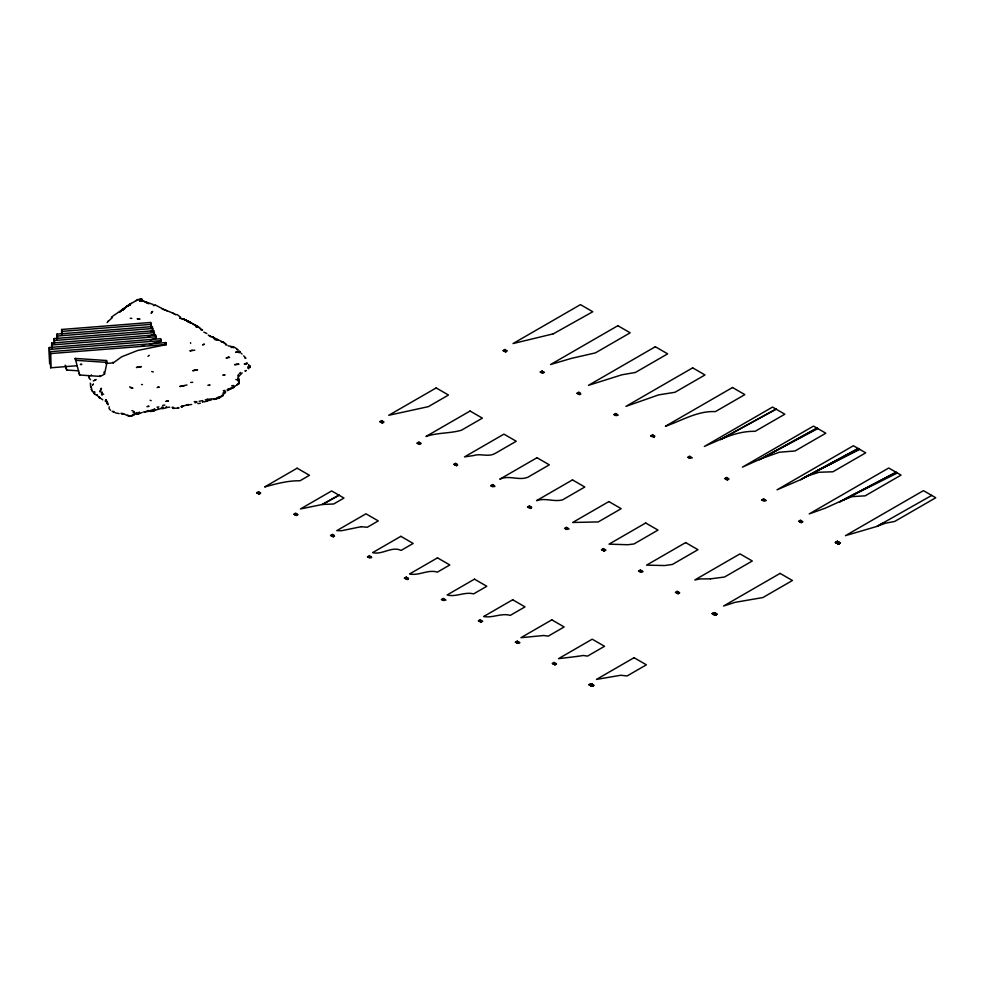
<?xml version="1.0" encoding="UTF-8"?>
<svg xmlns="http://www.w3.org/2000/svg" width="985" height="985" viewBox="0 0 985 985"><rect width="100%" height="100%" fill="white"/><g stroke="black" fill="none" stroke-linecap="round" stroke-linejoin="round"><path stroke-width="1.48" d="M591.751 685.683L593.598 685.264L591.936 686.225M592.576 685.819L593.413 685.585M715.578 614.591L716.784 614.148L715.122 615.108M714.753 614.468L716.6 614.468L714.568 614.788L716.329 614.554L715.763 613.877M199.795 327.833L195.153 325.05M124.135 414.045L128.998 416.286L133.615 415.165M235.858 379.496L238.702 380.198L238.949 383.904L227.301 390.589L228.114 390.269M248.442 364.499L250.288 366.654L248.454 368.784M122.756 413.872L121.561 413.725L123.716 413.897M182.287 405.882L181.609 407.051M238.099 380.986L238.887 378.572L237.607 378.289L238.444 377.206M102.058 394.911L102.021 392.19L102.058 394.911L101.418 393.778M100.138 392.141L101.455 388.324L100.593 388.767M105.937 363.366L106.54 360.51L75.192 358.417L75.648 360.313L106.983 362.406L104.521 374.14L100.421 376.405L79.637 375.026L75.192 358.417M249.981 366.605L248.873 367.442M107.168 322.624L108.03 321.196M97.38 394.985L94.856 394.431L91.125 389.358M141.126 299.132L142.197 299.588L140.941 299.662L140.99 298.96M94.572 393.003L94.88 392.165M124.923 307.776L122.448 310.066L124.073 308.551L122.608 309.992L123.236 309.376M208.217 335.048L211.061 336.747M228.729 389.974L229.493 388.583L229.751 389.395M218.732 398.199L219.433 396.967L218.732 398.199L213.967 399.479M99.867 391.205L100.532 390.048M202.11 330.135L199.623 328.079M152.343 410.757L154.522 408.713L155.014 410.179L153.389 410.745L143.17 412.062M202.479 402.385L202.984 401.609M230.785 388.94L234.381 387.13M217.907 340.047C215.247 338.212 226.254 343.285 226.846 344.922L225.577 344.873M91.827 390.823L91.297 386.588M99.46 398.149L98.697 396.881L102.76 399.836M239.466 375.642L242.162 372.921M105.654 363.477L113.287 362.874L121.586 356.841L137.641 350.475L166.28 344.627L165.837 342.608L50.235 351.682L50.691 367.799L76.645 365.755M239.059 382.771L236.769 384.778M107.981 321.553L112.376 317.576M113.287 362.874L112.893 362.209M216.183 398.913L216.885 397.718L219.433 396.967M153.389 305.559L154.977 305.35M249.587 367.356L250.288 366.654M225.565 392.584L220.775 396.413M91.506 374.928L90.829 375.654M247.666 366.962L250.141 366.088L248.749 365.706M248.06 368.341L248.639 367.245M211.566 399.848L206.961 400.92L207.343 399.319L216.084 398.543M233.728 385.504L231.635 385.788M244.871 358.06L245.388 357.617L243.664 355.856M239.392 373.475L240.549 372.502M124.147 308.477L119.481 312.171L130.525 303.786L126.486 306.544L130.426 304.734L126.486 306.544M139.365 412.025L138.282 413.491L141.975 412.703M135.967 413.885L136.829 412.518L137.247 413.922L139.796 413.392L135.093 413.885M111.342 317.195L129.047 304.894M181.954 406.731L182.964 405.918L182.139 406.867L180.92 406.559L188.763 404.527M237.804 376.159L238.382 374.522M94.511 391.895L93.723 392.535L94.856 394.431M147.984 356.348L149.289 355.302M172.043 407.445L172.954 408.295L172.892 406.965M172.954 408.295L174.173 407.901M223.287 395.564L219.68 397.755M238.567 381.823L239.22 381.33M164.852 405.007L162.673 405.438M151.321 411.238L152.687 410.228L150.976 410.117M136.201 300.671L137.888 299.477M158.819 406.879L157.021 407.211M882.351 523.355L877.13 526.359L882.067 523.527M877.13 526.359L845.462 535.655L923.438 490.641L935.75 497.745L894.799 521.397L885.367 523.257L877.524 526.088M128.653 304.981L137.457 299.834M165.763 407.482L166.687 406.497M232.152 387.942L233.962 386.748M760.876 458.825L742.407 467.149L813.499 426.099L825.812 433.215L795.08 450.958L779.344 452.226L760.876 458.825L770.184 453.888M113.632 412.136L114.272 411.755L112.955 411.287M129.934 304.131L131.264 303.306M94.498 380.469L96.111 379.508L93.243 380.986M809.042 475.041L800.707 479.646L808.156 475.632M720.749 439.433C731.461 434.582 743.281 431.061 755.15 431.319L784.823 414.205L772.511 407.088L704.324 446.464L722.313 438.584M296.313 515.537L297.975 514.576L297.236 514.576M419.487 444.42L421.149 443.459L420.41 443.459M542.673 373.303L544.336 372.342L543.597 372.342M407.174 579.549L407.913 579.118M530.349 508.432L531.087 508.001M653.535 437.315L654.274 436.884M481.443 621.363L480.889 622.114L482.736 621.252M604.63 550.246L604.076 550.997L605.923 550.135M727.804 479.129L727.25 479.88L729.097 479.018M518.96 642.38L519.883 642.7L517.851 643.439M642.134 571.263L643.057 571.583L641.026 572.322M765.32 500.146L766.244 500.466L764.2 501.205M837.373 541.319L835.255 542.439L835.896 542.809M589.079 684.784L591.197 683.664M712.254 613.667L714.384 612.547M835.44 542.55L837.558 541.43M589.35 684.944L591.382 683.762M712.537 613.827L714.568 612.645M835.711 542.71L837.742 541.528M590.027 685.018L591.825 684.329M713.202 613.901L714.999 613.212L713.46 614.148M838.297 542.07L836.548 542.969M713.362 614.086L715.024 613.126L714.285 613.126M590.458 685.363L592.12 684.403L591.111 684.243M713.645 614.246L715.307 613.286L714.568 613.286M836.819 543.129L838.481 542.169L837.558 542.07M590.557 685.634L592.588 684.464M713.731 614.517L715.763 613.347M838.949 542.23L836.918 543.4L839.22 542.39M590.643 685.683L592.859 684.624M713.829 614.566L716.046 613.507M591.012 685.905L593.044 684.723L592.404 684.353M714.199 614.788L716.23 613.606L715.578 613.236M836.733 543.289L839.405 542.489L838.764 542.119M591.505 685.868L593.044 684.944M714.679 614.751L716.23 613.827M839.405 542.71L838.358 543.917M593.229 685.474L591.48 685.523L592.588 686.163M714.864 614.862L716.354 614L714.654 614.406L715.763 615.046M838.038 543.745L839.528 542.883L838.851 543.24M593.413 685.154L591.751 686.114L593.783 685.363L592.859 684.834M716.415 614.357L714.938 614.997L716.6 614.037L715.676 613.926M838.851 542.809L839.589 542.809C835.12 544.336 842.815 542.858 838.112 543.449M838.297 543.991L839.959 543.03L839.035 542.92M842.581 500.331L825.098 508.235L809.227 513.911L888.729 468.01L901.041 475.115L865.162 495.837L852.296 496.6L842.581 500.331L857.479 492.685M338.865 495.098L322.292 504.492L300.425 508.974L331.649 490.936L343.974 498.053L333.693 503.988L322.292 504.492L339.16 495.27M882.203 523.441L931.712 495.418M138.257 300.019L139.23 299.477M222.869 393.175L225.627 391.611L223.373 390.75L224.9 390.392M759.275 459.823L761.282 458.702M720.441 439.606L775.897 409.046M766.392 455.907L816.885 428.056M139.107 299.181L141.914 299.083M103.905 372.084L104.521 374.14M722.584 438.436L776.205 409.231M760.346 459.232L767.684 455.23M769.088 454.467L817.193 428.229M812.465 473.256L858.107 448.458M800.694 479.646L777.03 489.816L853.392 445.737L865.716 452.841L832.904 471.79L819.003 472.258L806.37 476.395M815.445 471.716L858.378 448.606M770.713 453.605L817.809 428.586M814.164 472.418L803.12 478.291L808.402 475.509M816.885 470.965L858.637 448.766M825.27 466.619L858.895 448.914M896.042 472.234L839.515 501.944L896.239 472.344M826.009 466.237L826.649 465.905M805.73 476.74L859.166 449.062M809.104 475.016L859.683 449.369M853.453 494.876L854.66 494.273M844.305 499.42L854.377 494.408M854.783 494.211L897.384 473.009M155.014 410.179L161.712 408.393M163.375 408.233L162.451 408.677L167.253 407.531M209.066 385.43L210.051 385.012L207.86 385.283M137.247 413.922L138.282 413.491M246.201 370.508L244.896 371.05L245.819 370.84M190.671 382.451L192.691 382.279M227.215 389.457L229.493 388.583M714.938 614.997L716.969 614.246L716.046 613.717M592.305 686.003L591.566 686.003L593.598 685.264L592.674 685.154M195.042 402.877L196.914 402.2L196.729 401.511M213.868 337.461L214.348 338.249M230.785 388.065L233.42 387.573M150.693 331.465L152.737 330.788L152.281 326.589L57.007 334.1L57.007 339.788M654.914 436.195L653.252 436.724L654.175 437.254M531.74 507.312L530.078 507.841L531.001 508.371M408.553 578.429L406.891 578.958L407.815 579.488M838.026 543.4L839.688 542.87M192.235 350.167L189.883 350.894L194.808 350.155M148.23 336.267L154.448 334.395L154.005 330.726L54.064 338.594L54.064 342.866M150.249 339.96L155.975 338.249L155.519 334.863L51.688 343.051L51.688 348.739M161.441 407.433L162.993 406.977M205.225 399.935L207.343 399.319L207.736 400.23M204.104 401.929L207.269 401.055M49.25 347.508L49.693 363.625L49.25 347.508L160.58 338.729L161.035 341.302L149.572 344.257M132.162 415.83L133.086 415.128M122.805 413.429L120.921 413.355M198.465 327.451L196.101 326.774L197.837 326.38M164.606 342.854L165.812 342.583L166.28 344.627M157.132 387.561L159.299 387.08L158.105 387.019M202.775 400.599L199.142 401.289M197.85 403.616L200.361 403.222M553.164 333.866L513.013 343.568L580.448 304.624L592.773 311.74L553.287 333.841M473.625 455.526C480.618 453.223 487.858 457.262 494.765 453.666L516.251 441.255L503.926 434.139L464.501 456.905L473.391 455.575M186.99 384.975L179.762 386.477L184.454 385.64M146.925 406.719L149.067 406.288L147.996 406.276M577.542 656.367L583.379 655.481L587.491 656.121L604.531 646.308L592.219 639.191L558.495 658.669L577.432 656.392M129.885 416.273L131.042 416.076M189.514 404.798L191.656 404.453M142.209 345.144L144.61 344.824M238.161 351.953L235.637 352.322L238.161 351.953L239.38 352.79M168.337 407.31L169.679 407.125M837.853 542.476L835.994 542.649L837.004 543.24M836.265 542.809L837.755 542.415M837.558 543.56L839.331 543.326L838.949 542.76M713.091 613.926L714.851 613.692L714.47 613.126M716.144 614.443L714.384 614.677L715.307 615.206M591.492 684.71L589.633 684.883L590.643 685.474M589.904 685.043L591.677 684.809L591.012 684.082M131.867 415.436L133.11 415.276M710.542 578.835L724.529 577.025L752.306 560.994L739.981 553.878L694.807 579.968L700.076 578.921L710.345 578.86M178.716 408.073L175.392 408.27M839.774 542.92L838.481 543.03L839.774 543.351M838.666 543.129L839.959 543.03L837.927 543.769L838.666 543.769M839.035 543.56L837.742 543.671L839.515 543.437L839.134 542.87M592.674 685.794L591.382 685.905L593.155 685.671L592.773 685.104M591.566 686.003L592.859 685.905M61.612 333.743L61.612 329.47L150.668 322.464L151.111 327.389L150.668 322.464M61.612 329.47L62.055 331.366L151.111 324.348M57.007 334.1L57.45 335.996L152.737 328.485M54.064 338.594L54.507 340.49L154.448 332.622M51.688 343.051L52.131 344.935L155.975 336.759M49.693 349.392L161.035 340.625M50.235 351.682L50.691 353.578L166.28 344.479M194.242 401.658L195.473 401.584M201.137 330.024L202.479 329.938L201.543 329.384M140.941 299.662L142.197 299.588M228.052 345.797L233.999 347.003L236.72 348.678M361.273 526.692L341.475 530.73L336.796 530.644L365.964 513.801L378.277 520.917L367.27 527.27L361.298 526.692M150.594 411.57L154.583 410.597L153.389 410.745M838.444 543.301L839.035 543.769L838.112 543.88L840.143 543.129L839.22 542.6M838.629 543.4L839.269 543.4M715.258 614.418L716.083 614.517M592.083 685.535L592.908 685.634M617.127 415.227L618.051 415.338L617.681 414.697M493.953 486.344L494.876 486.455L494.507 485.814M837.472 542.009L838.21 542.009M370.766 557.461L371.69 557.572L371.32 556.931M716.046 614.148L716.784 614.148L714.753 614.886L715.861 614.468M715.676 614.357L716.6 614.468M593.229 685.043L591.197 685.794L592.12 686.323M209.879 336.07L213.782 337.72M141.926 301.114L139.575 301.053L143.527 301.164L152.995 304.427M153.34 371.961L151.702 371.493M130.254 318.229L131.818 318.414M65.219 365.189L66.721 370.04L78.726 370.84M232.903 347.57L233.901 347.643M141.557 384.519L142.443 384.606M213.597 338.138L214.607 338.237M174.259 408.443L173.298 408.443M196.101 326.774L198.539 327.106M133.16 412.518L135.831 413.343M119.136 413.651L115.097 412.752M171.969 312.713L162.02 308.798L167.179 310.829M177.719 407.556L178.839 407.778M130.5 387.659L132.901 388.25L129.638 386.859M150.102 400.316L151.197 400.612M221.317 341.93L222.708 342.312M214.434 339.308L216.675 340.244M129.995 416.138L127.594 415.128M237.853 349.724L236.831 349.379L237.804 349.823M133.073 414.402L134.329 414.857M212.428 336.611L213.302 336.919M209.103 335.614L210.076 335.996M174.764 313.895L172.276 312.885L175.933 314.855M192.728 324.04L197.283 326.688L195.609 325.247M134.305 411.631L131.941 410.56M214.545 338.138L217.426 339.246M112.093 411.422L112.819 411.742M101.8 393.446L103.647 394.271M185.402 319.891L191.373 323.388L189.305 321.75L190.117 322.354M182.964 318.832L186.83 320.556L184.454 319.386M205.619 332.918L206.801 333.459M148.538 303.38L149.191 303.688M203.809 332.093L204.905 332.598M105.124 400.969L106.602 401.905M189.809 322.587L186.448 320.938L193.737 323.991M154.904 304.808L162.353 308.65M176.918 314.424L180.477 317.108M190.265 322.28L187.827 320.999L190.29 322.366M146.716 302.666L145.583 302.013M141.865 300.277L148.255 303.602M504.973 349.416L502.941 350.586M506.45 350.266L504.418 351.436M542.119 370.852L540.075 372.022M543.597 371.702L541.553 372.884M578.885 392.079L576.853 393.249M580.362 392.929L578.33 394.111M615.834 413.417L613.803 414.587M617.312 414.266L615.28 415.448M652.698 434.693L650.666 435.875M654.175 435.555L652.144 436.724M689.746 456.092L687.715 457.262M691.224 456.941L689.192 458.111M726.696 477.417L724.664 478.599M728.174 478.279L726.142 479.449M763.646 498.755L761.614 499.924M765.123 499.604L763.092 500.786M800.608 520.092L798.576 521.262M802.086 520.942L800.054 522.124M837.287 541.27L837.927 541.639M692.332 457.791L689.931 458.32M839.22 543.671L838.666 542.92M837.841 543.289L838.949 543.929M503.409 350.746L504.148 351.165M505.071 351.707L505.81 352.125M540.543 372.182L541.282 372.613M577.308 393.409L578.047 393.84M579.808 394.751L579.069 394.32L580.83 394.086L580.448 393.52M614.271 414.747L615.009 415.177M616.019 415.658L617.312 415.338M651.122 436.035L651.861 436.454M688.17 457.422L688.909 457.84M725.132 478.759L725.871 479.178M726.795 479.72L727.533 480.138M762.082 500.084L762.821 500.515M799.032 521.422L799.771 521.853M800.694 522.382L801.433 522.813M837.472 543.609L838.481 544.089M381.798 420.533L379.767 421.703M383.276 421.383L381.244 422.553M418.933 441.969L416.901 443.139M420.41 442.819L418.379 444.001M455.698 463.196L453.666 464.366M457.175 464.046L455.144 465.228M492.66 484.534L490.629 485.704M494.138 485.383L492.106 486.565M529.524 505.81L527.48 506.992M531.001 506.672L528.97 507.841M566.56 527.209L564.528 528.379M568.037 528.058L566.006 529.228M603.522 548.534L601.49 549.716M604.999 549.396L602.968 550.566M640.472 569.872L638.44 571.041M641.949 570.721L639.918 571.903M677.421 591.209L675.39 592.379M678.899 592.059L676.867 593.241M714.753 612.756L712.069 613.556L715.208 615.268M569.145 528.908L566.744 529.438M456.621 465.868L455.883 465.437L457.656 465.203L457.274 464.637M492.845 486.775L494.138 486.455M713.829 614.357L712.808 613.766L714.667 613.593L714.199 612.965M380.222 421.863L380.961 422.282M381.885 422.824L382.623 423.242M417.369 443.299L418.108 443.73M454.134 464.526L454.873 464.957M491.084 485.864L491.823 486.294M527.948 507.152L528.686 507.57M564.996 528.539L565.735 528.957M601.946 549.876L602.685 550.295M603.608 550.837L604.347 551.255M638.896 571.202L639.647 571.632M675.858 592.539L676.596 592.97M677.52 593.499L678.259 593.93M258.612 491.65L256.58 492.82M260.089 492.5L258.058 493.67M295.759 513.087L293.727 514.256M297.236 513.936L295.204 515.118M332.524 534.313L330.492 535.483M334.001 535.163L331.97 536.345M369.473 555.651L367.442 556.821M370.951 556.5L368.919 557.682M406.337 576.927L404.306 578.109M407.815 577.789L405.783 578.958M443.385 598.326L441.354 599.496M444.863 599.175L442.831 600.345M480.335 619.651L478.304 620.833M481.813 620.513L479.781 621.683M517.297 640.989L515.266 642.158M518.775 641.838L516.743 643.02M554.247 662.326L552.216 663.496M555.725 663.176L553.693 664.358M591.566 683.873L588.895 684.673L592.034 686.385M445.971 600.025L443.57 600.554M333.447 536.985L332.708 536.554L334.481 536.32L334.1 535.754M369.658 557.892L370.951 557.572M257.048 492.98L257.787 493.399M258.71 493.941L259.449 494.359M294.183 514.416L294.921 514.847M330.948 535.643L331.686 536.074M367.91 556.981L368.649 557.412M404.773 578.269L405.512 578.688M441.809 599.656L442.548 600.074M478.772 620.993L479.51 621.412M480.434 621.954L481.173 622.372M515.721 642.318L516.46 642.749M552.671 663.656L553.41 664.087M554.333 664.616L555.072 665.047M224.814 343.63L223.226 341.869M239.318 381.724L238.752 379.36M99.768 397.78L96.419 394.825M141.828 299.662L142.591 300.253M239.01 350.857L240.414 352.445L239.503 351.682M246.73 362.702L247.346 363.194M241.177 353.307L242.064 354.009M90.546 379.681L88.945 377.994M110.542 410.228L109.04 408.516L109.2 406.817M230.773 346.831L231.487 347.582M106.035 400.082L106.602 400.809M238.604 375.519L239.084 376.208M89.364 377.464L88.33 375.556M245.388 357.617L245.893 358.442M100.002 375.642L100.421 376.405M90.214 383.19L90.792 384.236M106.786 402.323L107.956 404.835L105.801 400.082M90.337 384.679L90.805 387.191M149.966 411.299L148.476 410.523L144.795 411.964M65.527 365.632L66.721 370.04M158.166 408.307L158.388 409.144M152.737 330.788L152.281 326.589M155.975 338.249L155.519 334.863M154.177 333.275L154.448 334.395M106.54 360.51L106.983 362.406M79.194 373.13L79.637 375.026M161.035 341.302L160.58 338.729M107.353 401.757L107.87 404.293M190.573 342.694L190.659 343.383M838.851 543.03L838.851 543.671M715.492 614.037L715.676 614.788M592.49 685.264L592.49 685.905M62.055 331.366L62.055 334.21M57.45 335.996L57.45 338.84M54.507 340.49L54.507 343.334M52.131 344.935L52.131 347.791M50.691 353.578L50.691 367.799M555.638 664.112L554.727 664.641L556.537 663.964L555.638 664.112M678.813 592.995L677.914 593.524L679.712 592.847L678.813 592.995M801.999 521.878L801.088 522.407L802.898 521.73L801.999 521.878M80.45 364.462L81.829 364.388L80.462 364.376M152.047 312.073L151.111 313.341L152.663 311.395L152.047 312.073M93.366 384.224L92.479 384.975L93.366 384.224M297.138 468.195L264.62 486.972C276.145 483.795 287.965 480.532 299.957 480.791L309.462 475.299L297.138 468.195M436.17 387.93L388.755 415.301L428.377 406.645L448.483 395.034L436.17 387.93M258.932 492.143L257.442 492.992L258.932 492.143M382.106 421.026L380.616 421.875L382.106 421.026M505.28 349.909L503.791 350.758L505.28 349.909M260.594 493.103L259.104 493.953L260.594 493.103M383.768 421.986L382.279 422.836L383.768 421.986M506.943 350.869L505.465 351.719L506.943 350.869M470.067 411.028L425.963 436.49C437.512 432.477 449.788 433.597 461.423 430.236L482.379 418.145L470.067 411.028M617.854 325.703L550.578 364.536L571.337 358.392L595.383 352.901L630.178 332.807L617.854 325.703M296.066 513.579L294.577 514.441L296.066 513.579M419.241 442.462L417.751 443.324L419.241 442.462M542.427 371.345L540.937 372.207L542.427 371.345M655.333 346.732L588.464 385.344L621.917 374.792L635.423 372.453L667.645 353.849L655.333 346.732M332.832 534.806L331.342 535.668L332.832 534.806M456.018 463.689L454.528 464.551L456.018 463.689M579.192 392.572L577.702 393.434L579.192 392.572M400.846 536.332L372.662 552.61C382.266 555.158 391.661 545.899 401.104 550.406L413.171 543.437L400.846 536.332M536.997 457.729L499.777 479.215C508.839 474.782 518.602 480.889 527.751 477.294L549.322 464.834L536.997 457.729M692.664 367.848L625.931 406.374L658.657 394.887L674.971 392.276L704.977 374.965L692.664 367.848M369.794 556.143L368.304 557.005L369.794 556.143M492.968 485.026L491.478 485.888L492.968 485.026M616.142 413.909L614.652 414.771L616.142 413.909M437.5 557.842L409.612 573.947C418.97 576.065 427.995 569.145 437.402 572.125L449.825 564.947L437.5 557.842M572.482 479.904L536.554 500.651C545.161 497.573 554.038 502.178 562.57 499.851L584.807 487.021L572.482 479.904M732.52 387.511L665.38 426.271C681.682 420.718 697.589 410.659 715.393 411.619L744.832 394.616L732.52 387.511M406.645 577.419L405.155 578.281L406.645 577.419M529.832 506.302L528.342 507.164L529.832 506.302M653.006 435.185L651.516 436.047L653.006 435.185M474.474 579.155L447.128 594.952C455.944 597.452 464.748 591.431 473.588 593.893L486.799 586.272L474.474 579.155M608.865 501.574L572.654 522.481L598.277 521.915L621.178 508.679L608.865 501.574M443.693 598.818L442.203 599.668L443.693 598.818M566.88 527.701L565.39 528.551L566.88 527.701M690.054 456.584L688.564 457.434L690.054 456.584M512.692 599.766L483.672 616.524C492.623 618.248 501.463 612.793 510.292 615.379L525.005 606.883L512.692 599.766M645.68 522.986L609.025 544.151L627.802 544.73L633.983 543.966L658.005 530.09L645.68 522.986M480.655 620.144L479.166 621.006L480.655 620.144M603.83 549.027L602.34 549.889L603.83 549.027M727.004 477.91L725.514 478.772L727.004 477.91M551.822 619.848L520.905 637.701L543.745 635.497L548.202 636.162L564.146 626.952L551.822 619.848M685.646 542.587L646.579 565.144L664.74 565.538L672.423 564.442L697.959 549.692L685.646 542.587M517.605 641.481L516.115 642.343L517.605 641.481M640.779 570.364L639.29 571.226L640.779 570.364M763.966 499.247L762.476 500.109L763.966 499.247M554.555 662.819L553.065 663.681L554.555 662.819M677.742 591.702L676.252 592.564L677.742 591.702M800.916 520.585L799.426 521.447L800.916 520.585M634.057 657.709L596.479 679.404L620.747 675.267L627.1 675.956L646.382 664.813L634.057 657.709M780.095 573.393L723.556 606.034L735.044 602.352L762.907 597.538L792.42 580.497L780.095 573.393M591.85 684.243L590.187 685.203L591.936 684.304M204.326 344.27L202.639 344.762L204.326 344.27M168.275 400.981L166.083 401.351L168.275 400.981M223.977 374.731L222.844 375.236L225.097 374.989L223.977 374.731M228.495 357.112L226.094 358.072L229.567 357.383L228.495 357.112M188.11 404.921L186.941 404.872L188.11 404.921M245.696 363.563L244.268 363.958L246.743 363.896L245.696 363.563M141.347 366.592L136.521 367.467L141.347 366.592M195.301 370.138L192.74 370.717L197.554 369.831L195.301 370.138M236.905 364.339L234.528 364.696L238.998 364.216L236.905 364.339M139.722 319.14L137.371 318.783L139.722 319.14M182.508 318.771L179.713 318.081L185.045 319.793L182.508 318.771M106.848 402.446L106.06 399.713L106.848 402.446"/></g></svg>
